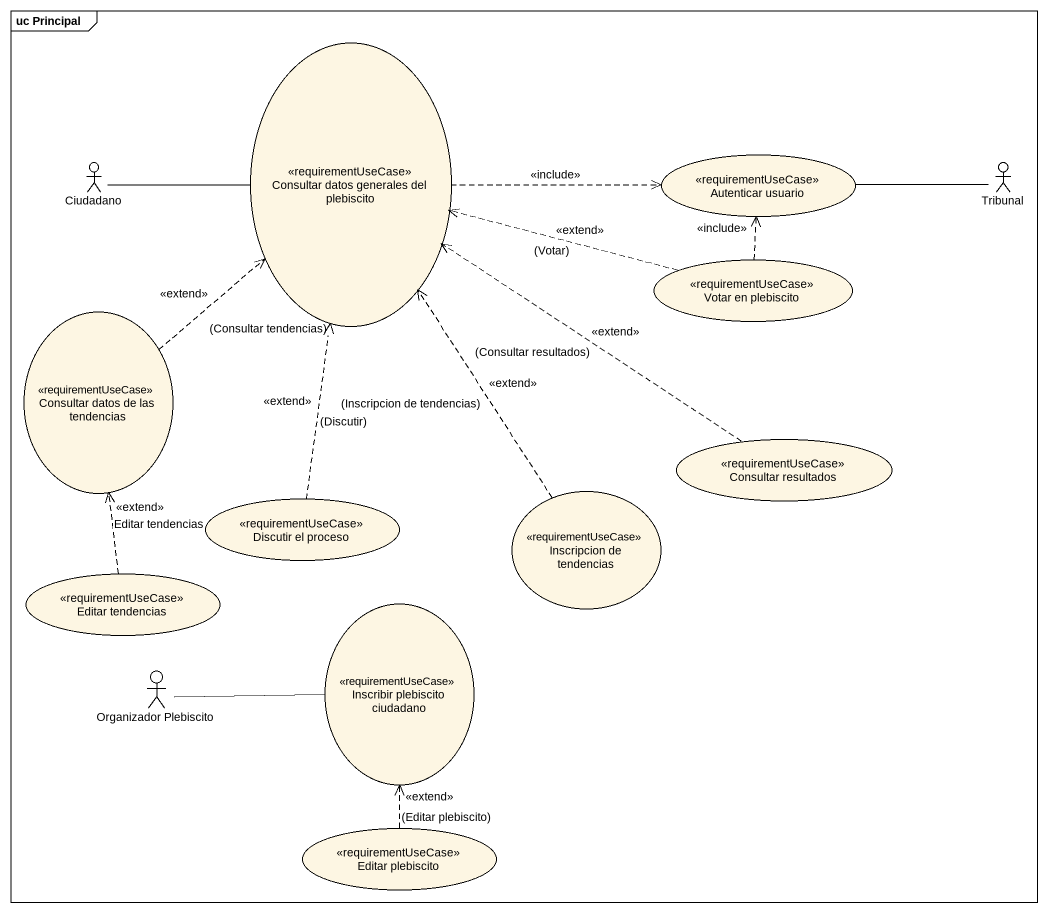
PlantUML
@startuml
mainframe uc Principal
usecase "Consultar datos generales del plebiscito" as Consultar_datos_generales <<requirementUseCase>>
actor Ciudadano
usecase "Autenticar usuario" as Autenticar_usuario <<requirementUseCase>>
actor Tribunal
usecase "Votar en plebiscito" as Votar_en_plebiscito <<requirementUseCase>>
usecase "Consultar datos de las tendencias" as Consultar_datos_de_las <<requirementUseCase>>
usecase "Consultar resultados" as Consultar_resultados <<requirementUseCase>>
usecase "Discutir el proceso" as Discutir_el_proceso <<requirementUseCase>>
usecase "Inscripcion de tendencias" as Inscripcion_de_tendencias <<requirementUseCase>>
usecase "Editar tendencias" as Editar_tendencias <<requirementUseCase>>
usecase "Inscribir plebiscito ciudadano" as Inscribir_plebiscito <<requirementUseCase>>
actor "Organizador Plebiscito" as Organizador_Plebiscito
usecase "Editar plebiscito" as Editar_plebiscito <<requirementUseCase>>
Consultar_datos_generales .right.> Autenticar_usuario : <<include>>
Ciudadano -right- Consultar_datos_generales
Tribunal -left- Autenticar_usuario
Votar_en_plebiscito .left.> Consultar_datos_generales : <<extend>>\n(Votar)
Votar_en_plebiscito .up.> Autenticar_usuario : <<include>>
Consultar_datos_de_las .up.> Consultar_datos_generales : <<extend>>\n(Consultar tendencias)
Consultar_resultados .up.> Consultar_datos_generales : <<extend>>\n(Consultar resultados)
Discutir_el_proceso .up.> Consultar_datos_generales : <<extend>>\n(Discutir)
Inscripcion_de_tendencias .up.> Consultar_datos_generales : <<extend>>\n(Inscripcion de tendencias)
Editar_tendencias .up.> Consultar_datos_de_las : <<extend>>\nEditar tendencias
Organizador_Plebiscito -right- Inscribir_plebiscito
Editar_plebiscito .up.> Inscribir_plebiscito : <<extend>>\n(Editar plebiscito)
@enduml
